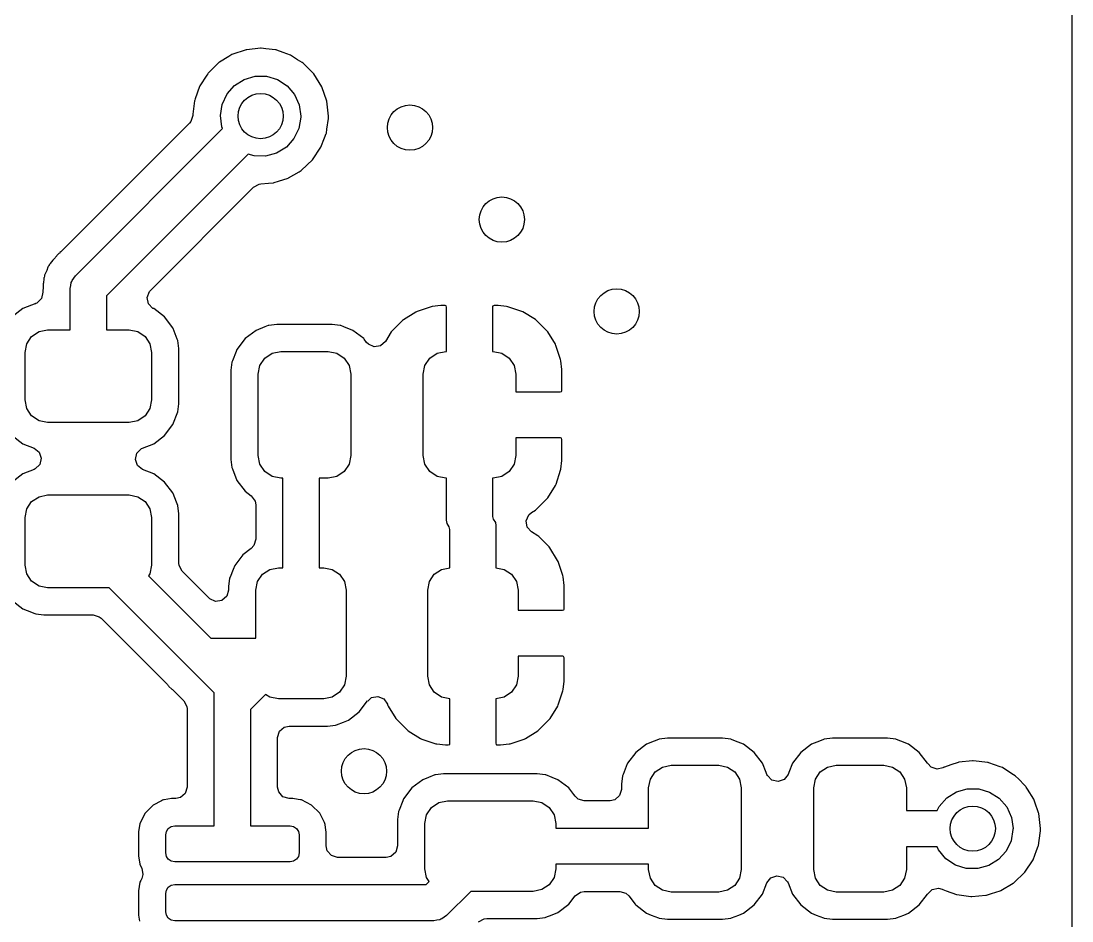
# Model space of a CAD drawing. Extents: x 0.02 to 3.18, y 0.02 to 2.78.
# Drawn here: x 2.7207 to 3.1782, y 0.8948 to 1.2864 of the extents above; entities that cross this region are included whole.
import ezdxf

# ---------------------------------------------------------------- set-up
doc = ezdxf.new("R2010")
doc.units = 0
doc.header["$MEASUREMENT"] = 0
doc.layers.add('BLACK', color=7, linetype='CONTINUOUS')

msp = doc.modelspace()

# ---------------------------------------------------------------- linework, layer by layer
at = {"layer": 'BLACK', "linetype": 'CONTINUOUS'}
for p, q in [((3.17819, 2.77323), (3.17819, 0.026772)), ((2.81866, 1.27385), (2.81242, 1.27173)), ((2.81893, 1.27388), (2.81866, 1.27385)), ((2.82493, 1.27451), (2.81893, 1.27388)), ((2.81893, 1.27388), (2.81893, 1.27388)), ((2.82521, 1.27454), (2.82493, 1.27451)), ((2.82493, 1.27451), (2.82493, 1.27451)), ((2.82729, 1.27429), (2.82521, 1.27454)), ((2.83147, 1.27379), (2.82729, 1.27429)), ((2.83174, 1.27376), (2.83147, 1.27379)), ((2.83147, 1.27379), (2.83147, 1.27379)), ((2.83201, 1.27366), (2.83174, 1.27376)), ((2.83476, 1.27268), (2.83201, 1.27366)), ((2.83201, 1.27366), (2.83201, 1.27366)), ((2.83795, 1.27155), (2.83476, 1.27268)), ((2.80682, 1.26827), (2.80211, 1.26367)), ((2.80706, 1.26843), (2.80682, 1.26827)), ((2.81112, 1.27092), (2.80706, 1.26843)), ((2.81242, 1.27173), (2.81112, 1.27092)), ((2.8411, 1.26955), (2.83795, 1.27155)), ((2.8431, 1.26827), (2.8411, 1.26955)), ((2.84351, 1.26802), (2.8431, 1.26827)), ((2.84815, 1.26335), (2.84351, 1.26802)), ((2.80157, 1.26282), (2.79854, 1.25813)), ((2.80196, 1.26343), (2.80157, 1.26282)), ((2.80211, 1.26367), (2.80196, 1.26343)), ((2.80196, 1.26343), (2.80196, 1.26343)), ((2.85164, 1.25776), (2.84815, 1.26335)), ((2.79854, 1.25813), (2.79845, 1.25787)), ((2.81036, 1.25462), (2.81365, 1.25834)), ((2.81365, 1.25834), (2.81785, 1.26099)), ((2.81785, 1.26099), (2.82262, 1.26236)), ((2.82262, 1.26236), (2.82759, 1.26233)), ((2.82759, 1.26233), (2.83235, 1.2609)), ((2.83235, 1.2609), (2.83652, 1.2582)), ((2.83652, 1.2582), (2.83976, 1.25444)), ((2.79845, 1.25787), (2.79648, 1.25245)), ((2.79845, 1.25787), (2.79845, 1.25787)), ((2.80825, 1.25012), (2.81036, 1.25462)), ((2.83976, 1.25444), (2.84182, 1.24992)), ((2.8538, 1.25154), (2.85164, 1.25776)), ((2.79626, 1.25167), (2.79552, 1.24585)), ((2.79629, 1.25195), (2.79626, 1.25167)), ((2.79626, 1.25167), (2.79626, 1.25167)), ((2.79648, 1.25245), (2.79629, 1.25195)), ((2.80748, 1.24521), (2.80825, 1.25012)), ((2.84182, 1.24992), (2.84252, 1.245)), ((2.85454, 1.245), (2.8538, 1.25154)), ((2.79548, 1.24529), (2.79467, 1.24268)), ((2.79552, 1.24585), (2.79547, 1.24541)), ((2.79547, 1.24541), (2.79548, 1.24529)), ((2.80813, 1.24029), (2.80748, 1.24521)), ((2.84251, 1.24457), (2.84169, 1.23967)), ((2.84252, 1.245), (2.84251, 1.24457)), ((2.85452, 1.24418), (2.85454, 1.245)), ((2.79404, 1.24191), (2.73802, 1.18589)), ((2.79467, 1.24268), (2.79404, 1.24191)), ((2.80844, 1.23958), (2.80813, 1.24029)), ((2.85384, 1.23933), (2.8545, 1.24402)), ((2.8545, 1.24402), (2.85452, 1.24418)), ((2.8545, 1.24402), (2.8545, 1.24402)), ((2.74443, 1.17557), (2.80844, 1.23958)), ((2.84169, 1.23967), (2.83952, 1.2352)), ((2.85127, 1.2315), (2.85279, 1.2355)), ((2.85279, 1.2355), (2.85351, 1.2374)), ((2.85351, 1.2374), (2.85361, 1.23765)), ((2.85351, 1.2374), (2.85351, 1.2374)), ((2.85361, 1.23765), (2.85384, 1.23933)), ((2.83619, 1.23152), (2.83196, 1.22892)), ((2.83952, 1.2352), (2.83619, 1.23152)), ((2.84763, 1.22601), (2.85127, 1.2315)), ((2.81964, 1.2285), (2.75787, 1.16674)), ((2.8222, 1.22771), (2.81964, 1.2285)), ((2.82717, 1.22761), (2.8222, 1.22771)), ((2.83196, 1.22892), (2.82717, 1.22761)), ((2.84286, 1.22147), (2.84763, 1.22601)), ((2.83278, 1.21666), (2.83694, 1.21802)), ((2.83694, 1.21802), (2.8372, 1.2181)), ((2.83694, 1.21802), (2.83694, 1.21802)), ((2.8372, 1.2181), (2.84177, 1.22082)), ((2.84177, 1.22082), (2.84262, 1.22133)), ((2.84262, 1.22133), (2.84286, 1.22147)), ((2.84262, 1.22133), (2.84262, 1.22133)), ((2.77707, 1.1692), (2.82196, 1.2141)), ((2.82196, 1.2141), (2.82442, 1.21544)), ((2.82442, 1.21544), (2.82502, 1.21553)), ((2.82502, 1.21553), (2.82841, 1.21584)), ((2.82841, 1.21584), (2.83066, 1.21604)), ((2.83066, 1.21604), (2.83094, 1.21607)), ((2.83094, 1.21607), (2.83278, 1.21666)), ((2.7371, 1.18516), (2.73686, 1.1849)), ((2.7374, 1.18535), (2.7371, 1.18516)), ((2.73767, 1.18558), (2.7374, 1.18535)), ((2.73802, 1.18589), (2.73765, 1.18559)), ((2.73765, 1.18559), (2.73767, 1.18558)), ((2.73313, 1.18049), (2.73282, 1.17997)), ((2.73321, 1.18061), (2.73313, 1.18049)), ((2.73336, 1.18093), (2.73321, 1.18061)), ((2.73457, 1.1823), (2.73336, 1.18093)), ((2.73482, 1.18261), (2.73457, 1.1823)), ((2.73496, 1.18279), (2.73482, 1.18261)), ((2.73507, 1.18293), (2.73496, 1.18279)), ((2.73496, 1.18279), (2.73496, 1.18279)), ((2.73551, 1.18337), (2.73507, 1.18293)), ((2.73572, 1.1836), (2.73551, 1.18337)), ((2.73686, 1.1849), (2.73572, 1.1836)), ((2.73686, 1.1849), (2.73686, 1.1849)), ((2.73096, 1.17582), (2.73091, 1.17547)), ((2.73111, 1.17614), (2.73096, 1.17582)), ((2.73174, 1.17748), (2.73111, 1.17614)), ((2.73111, 1.17614), (2.73111, 1.17614)), ((2.7319, 1.17785), (2.73174, 1.17748)), ((2.73241, 1.17923), (2.7319, 1.17785)), ((2.73254, 1.17956), (2.73241, 1.17923)), ((2.73241, 1.17923), (2.73241, 1.17923)), ((2.73275, 1.17984), (2.73254, 1.17956)), ((2.73282, 1.17997), (2.73275, 1.17984)), ((2.73038, 1.17205), (2.7303, 1.17154)), ((2.7303, 1.17154), (2.7303, 1.17094)), ((2.73042, 1.17245), (2.73038, 1.17205)), ((2.73056, 1.17427), (2.73042, 1.17245)), ((2.73068, 1.17461), (2.73056, 1.17427)), ((2.73071, 1.17475), (2.73068, 1.17461)), ((2.73086, 1.17533), (2.73071, 1.17475)), ((2.73091, 1.17547), (2.73086, 1.17533)), ((2.74213, 1.17001), (2.74242, 1.1713)), ((2.74242, 1.1713), (2.74257, 1.1726)), ((2.74257, 1.1726), (2.74281, 1.17299)), ((2.74281, 1.17299), (2.74291, 1.17343)), ((2.74291, 1.17343), (2.74373, 1.17445)), ((2.74373, 1.17445), (2.74443, 1.17557)), ((2.7302, 1.16836), (2.7296, 1.16566)), ((2.73028, 1.17057), (2.73014, 1.16865)), ((2.73014, 1.16865), (2.7302, 1.16836)), ((2.7303, 1.17094), (2.73028, 1.17057)), ((2.74213, 1.15203), (2.74213, 1.17001)), ((2.75787, 1.16674), (2.75787, 1.15203)), ((2.77563, 1.16611), (2.77664, 1.16872)), ((2.77664, 1.16872), (2.77707, 1.1692)), ((2.72707, 1.16343), (2.72154, 1.16124)), ((2.72762, 1.16369), (2.72705, 1.16346)), ((2.72705, 1.16346), (2.72707, 1.16343)), ((2.7296, 1.16566), (2.72762, 1.16369)), ((2.77619, 1.16337), (2.77563, 1.16611)), ((2.77814, 1.16137), (2.77619, 1.16337)), ((2.89972, 1.16216), (2.89919, 1.16204)), ((2.90348, 1.16255), (2.89972, 1.16216)), ((2.90374, 1.16256), (2.90348, 1.16255)), ((2.90539, 1.16256), (2.90374, 1.16256)), ((2.90569, 1.16249), (2.90539, 1.16256)), ((2.90575, 1.16245), (2.90569, 1.16249)), ((2.90593, 1.16185), (2.90575, 1.16245)), ((2.92599, 1.16233), (2.92593, 1.16203)), ((2.92604, 1.16238), (2.92599, 1.16233)), ((2.92664, 1.16256), (2.92604, 1.16238)), ((2.92812, 1.16256), (2.92664, 1.16256)), ((2.92837, 1.16255), (2.92812, 1.16256)), ((2.93208, 1.16217), (2.92837, 1.16255)), ((2.93261, 1.16205), (2.93208, 1.16217)), ((2.93868, 1.16004), (2.93261, 1.16205)), ((2.72154, 1.16124), (2.71681, 1.15765)), ((2.77846, 1.16124), (2.77814, 1.16137)), ((2.77814, 1.16137), (2.77814, 1.16137)), ((2.78319, 1.15765), (2.77846, 1.16124)), ((2.78678, 1.15292), (2.78319, 1.15765)), ((2.8926, 1.15977), (2.88717, 1.15641)), ((2.89312, 1.16002), (2.8926, 1.15977)), ((2.89919, 1.16204), (2.89312, 1.16002)), ((2.90593, 1.14256), (2.90593, 1.16185)), ((2.92593, 1.16203), (2.92593, 1.14256)), ((2.9392, 1.1598), (2.93868, 1.16004)), ((2.94464, 1.15645), (2.9392, 1.1598)), ((2.7869, 1.15261), (2.78678, 1.15292)), ((2.82687, 1.15331), (2.823, 1.15178)), ((2.82823, 1.15384), (2.82687, 1.15331)), ((2.82852, 1.15396), (2.82823, 1.15384)), ((2.82823, 1.15384), (2.82823, 1.15384)), ((2.83206, 1.15439), (2.82852, 1.15396)), ((2.85609, 1.15439), (2.83206, 1.15439)), ((2.85963, 1.15396), (2.85609, 1.15439)), ((2.85992, 1.15384), (2.85963, 1.15396)), ((2.86128, 1.15331), (2.85992, 1.15384)), ((2.85992, 1.15384), (2.85992, 1.15384)), ((2.86515, 1.15178), (2.86128, 1.15331)), ((2.88672, 1.15606), (2.88221, 1.15154)), ((2.88717, 1.15641), (2.88672, 1.15606)), ((2.94509, 1.15609), (2.94464, 1.15645)), ((2.9496, 1.15158), (2.94509, 1.15609)), ((2.72319, 1.14595), (2.72532, 1.14914)), ((2.72532, 1.14914), (2.72852, 1.15128)), ((2.72852, 1.15128), (2.73228, 1.15203)), ((2.73228, 1.15203), (2.74213, 1.15203)), ((2.75787, 1.15203), (2.76772, 1.15203)), ((2.76772, 1.15203), (2.77148, 1.15128)), ((2.77148, 1.15128), (2.77468, 1.14914)), ((2.77468, 1.14914), (2.77681, 1.14595)), ((2.78873, 1.148), (2.7869, 1.15261)), ((2.823, 1.15178), (2.81827, 1.14819)), ((2.86988, 1.14819), (2.86515, 1.15178)), ((2.88186, 1.15109), (2.8793, 1.14694)), ((2.88221, 1.15154), (2.88186, 1.15109)), ((2.94996, 1.15113), (2.9496, 1.15158)), ((2.95332, 1.14571), (2.94996, 1.15113)), ((2.72244, 1.14219), (2.72319, 1.14595)), ((2.77681, 1.14595), (2.77756, 1.14219)), ((2.78896, 1.1474), (2.78873, 1.148)), ((2.78939, 1.14387), (2.78896, 1.1474)), ((2.78939, 1.11983), (2.78939, 1.14387)), ((2.81827, 1.14819), (2.81468, 1.14346)), ((2.87008, 1.14792), (2.86988, 1.14819)), ((2.87113, 1.14654), (2.87008, 1.14792)), ((2.87008, 1.14792), (2.87008, 1.14792)), ((2.8719, 1.14573), (2.87113, 1.14654)), ((2.87446, 1.14462), (2.8719, 1.14573)), ((2.87722, 1.14507), (2.87446, 1.14462)), ((2.8793, 1.14694), (2.87722, 1.14507)), ((2.95356, 1.14519), (2.95332, 1.14571)), ((2.95558, 1.13912), (2.95356, 1.14519)), ((2.72244, 1.12152), (2.72244, 1.14219)), ((2.77756, 1.14219), (2.77756, 1.12152)), ((2.81433, 1.14257), (2.81275, 1.13859)), ((2.81468, 1.14346), (2.81433, 1.14257)), ((2.82465, 1.13648), (2.82678, 1.13968)), ((2.82678, 1.13968), (2.82997, 1.14181)), ((2.82997, 1.14181), (2.83374, 1.14256)), ((2.83374, 1.14256), (2.85441, 1.14256)), ((2.85441, 1.14256), (2.85818, 1.14181)), ((2.85818, 1.14181), (2.86137, 1.13968)), ((2.86137, 1.13968), (2.8635, 1.13648)), ((2.8965, 1.13648), (2.89863, 1.13968)), ((2.89863, 1.13968), (2.90182, 1.14181)), ((2.90182, 1.14181), (2.90559, 1.14256)), ((2.90559, 1.14256), (2.90593, 1.14256)), ((2.92593, 1.14256), (2.92626, 1.14256)), ((2.92626, 1.14256), (2.93003, 1.14181)), ((2.93003, 1.14181), (2.93322, 1.13968)), ((2.93322, 1.13968), (2.93535, 1.13648)), ((2.81249, 1.13793), (2.81207, 1.1344)), ((2.81275, 1.13859), (2.81249, 1.13793)), ((2.8239, 1.13272), (2.82465, 1.13648)), ((2.8635, 1.13648), (2.86425, 1.13272)), ((2.89575, 1.13272), (2.8965, 1.13648)), ((2.93535, 1.13648), (2.9361, 1.13272)), ((2.9557, 1.13859), (2.95558, 1.13912)), ((2.95609, 1.13483), (2.9557, 1.13859)), ((2.9561, 1.13457), (2.95609, 1.13483)), ((2.81207, 1.1344), (2.81207, 1.0956)), ((2.8239, 1.09728), (2.8239, 1.13272)), ((2.86425, 1.13272), (2.86425, 1.09728)), ((2.89575, 1.09728), (2.89575, 1.13272)), ((2.9361, 1.13272), (2.9361, 1.125)), ((2.9561, 1.12553), (2.9561, 1.13457)), ((2.95604, 1.12523), (2.9561, 1.12553)), ((2.72319, 1.11775), (2.72244, 1.12152)), ((2.77756, 1.12152), (2.77681, 1.11775)), ((2.9361, 1.125), (2.95539, 1.125)), ((2.95539, 1.125), (2.95599, 1.12518)), ((2.95599, 1.12518), (2.95604, 1.12523)), ((2.72532, 1.11456), (2.72319, 1.11775)), ((2.77681, 1.11775), (2.77468, 1.11456)), ((2.78678, 1.11078), (2.78896, 1.1163)), ((2.78896, 1.1163), (2.78939, 1.11983)), ((2.72852, 1.11242), (2.72532, 1.11456)), ((2.73228, 1.11167), (2.72852, 1.11242)), ((2.77148, 1.11242), (2.76772, 1.11167)), ((2.77468, 1.11456), (2.77148, 1.11242)), ((2.76772, 1.11167), (2.73228, 1.11167)), ((2.78319, 1.10605), (2.78678, 1.11078)), ((2.71681, 1.10605), (2.72154, 1.10246)), ((2.77846, 1.10246), (2.78319, 1.10605)), ((2.95557, 1.105), (2.9361, 1.105)), ((2.9361, 1.105), (2.9361, 1.09728)), ((2.95587, 1.10493), (2.95557, 1.105)), ((2.95593, 1.10489), (2.95587, 1.10493)), ((2.9561, 1.10429), (2.95593, 1.10489)), ((2.9561, 1.09543), (2.9561, 1.10429)), ((2.72154, 1.10246), (2.72639, 1.10054)), ((2.72639, 1.10054), (2.72859, 1.09882)), ((2.72859, 1.09882), (2.72952, 1.09618)), ((2.77048, 1.09567), (2.77113, 1.09839)), ((2.77113, 1.09839), (2.77315, 1.10033)), ((2.77315, 1.10033), (2.77361, 1.10054)), ((2.77361, 1.10054), (2.77846, 1.10246)), ((2.72887, 1.09346), (2.72685, 1.09152)), ((2.72952, 1.09618), (2.72887, 1.09346)), ((2.77141, 1.09303), (2.77048, 1.09567)), ((2.81207, 1.0956), (2.81249, 1.09207)), ((2.82465, 1.09352), (2.8239, 1.09728)), ((2.82678, 1.09032), (2.82465, 1.09352)), ((2.8635, 1.09352), (2.86137, 1.09032)), ((2.86425, 1.09728), (2.8635, 1.09352)), ((2.8965, 1.09352), (2.89575, 1.09728)), ((2.89863, 1.09032), (2.8965, 1.09352)), ((2.93535, 1.09352), (2.93322, 1.09032)), ((2.9361, 1.09728), (2.93535, 1.09352)), ((2.95571, 1.09146), (2.95609, 1.09517)), ((2.95609, 1.09517), (2.9561, 1.09543)), ((2.72154, 1.08939), (2.71681, 1.0858)), ((2.72639, 1.09131), (2.72154, 1.08939)), ((2.72685, 1.09152), (2.72639, 1.09131)), ((2.77361, 1.09131), (2.77141, 1.09303)), ((2.77846, 1.08939), (2.77361, 1.09131)), ((2.78319, 1.0858), (2.77846, 1.08939)), ((2.81249, 1.09207), (2.81261, 1.09177)), ((2.81261, 1.09177), (2.81261, 1.09177)), ((2.81261, 1.09177), (2.81271, 1.09152)), ((2.81271, 1.09152), (2.81468, 1.08654)), ((2.82997, 1.08819), (2.82678, 1.09032)), ((2.86137, 1.09032), (2.85818, 1.08819)), ((2.90182, 1.08819), (2.89863, 1.09032)), ((2.93322, 1.09032), (2.93003, 1.08819)), ((2.95358, 1.08486), (2.9556, 1.09093)), ((2.9556, 1.09093), (2.95571, 1.09146)), ((2.78678, 1.08107), (2.78319, 1.0858)), ((2.81468, 1.08654), (2.81827, 1.08181)), ((2.83374, 1.08744), (2.82997, 1.08819)), ((2.83472, 1.08744), (2.83374, 1.08744)), ((2.83472, 1.04854), (2.83472, 1.08744)), ((2.85441, 1.08744), (2.85047, 1.08744)), ((2.85047, 1.08744), (2.85047, 1.04854)), ((2.85818, 1.08819), (2.85441, 1.08744)), ((2.90559, 1.08744), (2.90182, 1.08819)), ((2.90593, 1.08744), (2.90559, 1.08744)), ((2.90593, 1.06915), (2.90593, 1.08744)), ((2.92626, 1.08744), (2.92593, 1.08744)), ((2.92593, 1.08744), (2.92593, 1.07083)), ((2.93003, 1.08819), (2.92626, 1.08744)), ((2.94999, 1.07891), (2.95334, 1.08434)), ((2.95334, 1.08434), (2.95358, 1.08486)), ((2.72852, 1.07943), (2.73228, 1.08018)), ((2.73228, 1.08018), (2.76772, 1.08018)), ((2.76772, 1.08018), (2.77148, 1.07943)), ((2.7869, 1.08076), (2.78678, 1.08107)), ((2.78835, 1.0771), (2.7869, 1.08076)), ((2.81827, 1.08181), (2.82093, 1.07979)), ((2.82093, 1.07979), (2.82259, 1.07755)), ((2.72319, 1.0741), (2.72532, 1.07729)), ((2.72532, 1.07729), (2.72852, 1.07943)), ((2.77148, 1.07943), (2.77468, 1.07729)), ((2.77468, 1.07729), (2.77681, 1.0741)), ((2.78896, 1.07555), (2.78835, 1.0771)), ((2.78939, 1.07202), (2.78896, 1.07555)), ((2.82259, 1.07755), (2.82289, 1.07584)), ((2.82289, 1.07584), (2.82289, 1.06089)), ((2.94513, 1.07394), (2.94964, 1.07846)), ((2.94964, 1.07846), (2.94999, 1.07891)), ((2.72244, 1.07033), (2.72319, 1.0741)), ((2.77681, 1.0741), (2.77756, 1.07033)), ((2.78939, 1.05053), (2.78939, 1.07202)), ((2.92593, 1.07083), (2.92625, 1.06971)), ((2.94064, 1.06891), (2.94175, 1.07147)), ((2.94175, 1.07147), (2.94295, 1.07252)), ((2.94295, 1.07252), (2.94468, 1.07359)), ((2.94468, 1.07359), (2.94513, 1.07394)), ((2.72244, 1.04967), (2.72244, 1.07033)), ((2.77756, 1.07033), (2.77756, 1.04967)), ((2.90613, 1.06775), (2.90593, 1.06915)), ((2.90707, 1.06628), (2.90613, 1.06775)), ((2.9074, 1.06515), (2.90707, 1.06628)), ((2.92625, 1.06971), (2.9272, 1.06824)), ((2.9272, 1.06824), (2.9274, 1.06684)), ((2.9274, 1.06684), (2.9274, 1.04851)), ((2.94109, 1.06615), (2.94064, 1.06891)), ((2.94296, 1.06407), (2.94109, 1.06615)), ((2.9074, 1.04851), (2.9074, 1.06515)), ((2.94562, 1.06243), (2.94296, 1.06407)), ((2.94607, 1.06208), (2.94562, 1.06243)), ((2.95059, 1.05757), (2.94607, 1.06208)), ((2.82093, 1.05694), (2.81729, 1.05417)), ((2.82211, 1.05821), (2.82093, 1.05694)), ((2.82289, 1.06089), (2.82211, 1.05821)), ((2.95094, 1.05712), (2.95059, 1.05757)), ((2.9543, 1.05169), (2.95094, 1.05712)), ((2.81729, 1.05417), (2.8137, 1.04944)), ((2.72319, 1.0459), (2.72244, 1.04967)), ((2.77756, 1.04967), (2.77681, 1.0459)), ((2.7895, 1.04948), (2.78939, 1.05053)), ((2.79084, 1.04702), (2.7895, 1.04948)), ((2.81305, 1.04781), (2.81172, 1.04445)), ((2.8137, 1.04944), (2.81305, 1.04781)), ((2.8258, 1.04566), (2.82899, 1.04779)), ((2.82899, 1.04779), (2.83276, 1.04854)), ((2.83276, 1.04854), (2.83472, 1.04854)), ((2.85047, 1.04854), (2.85244, 1.04854)), ((2.85244, 1.04854), (2.85621, 1.04779)), ((2.85621, 1.04779), (2.8594, 1.04566)), ((2.9006, 1.04566), (2.90379, 1.04779)), ((2.90379, 1.04779), (2.9074, 1.04851)), ((2.9274, 1.04851), (2.93101, 1.04779)), ((2.93101, 1.04779), (2.9342, 1.04566)), ((2.95454, 1.05117), (2.9543, 1.05169)), ((2.95657, 1.0451), (2.95454, 1.05117)), ((2.72532, 1.04271), (2.72319, 1.0459)), ((2.77681, 1.0459), (2.77618, 1.04496)), ((2.77618, 1.04496), (2.80326, 1.01787)), ((2.80261, 1.03525), (2.79084, 1.04702)), ((2.81151, 1.04392), (2.81108, 1.04038)), ((2.81172, 1.04445), (2.81151, 1.04392)), ((2.82366, 1.04247), (2.8258, 1.04566)), ((2.8594, 1.04566), (2.86153, 1.04247)), ((2.89847, 1.04247), (2.9006, 1.04566)), ((2.9342, 1.04566), (2.93634, 1.04247)), ((2.95668, 1.04458), (2.95657, 1.0451)), ((2.95707, 1.04081), (2.95668, 1.04458)), ((2.72852, 1.04057), (2.72532, 1.04271)), ((2.73228, 1.03982), (2.72852, 1.04057)), ((2.75904, 1.03982), (2.73228, 1.03982)), ((2.79442, 1.00444), (2.75904, 1.03982)), ((2.81108, 1.03876), (2.8103, 1.03608)), ((2.81108, 1.04038), (2.81108, 1.03876)), ((2.82291, 1.0387), (2.82366, 1.04247)), ((2.82291, 1.01787), (2.82291, 1.0387)), ((2.86153, 1.04247), (2.86228, 1.0387)), ((2.86228, 1.0387), (2.86228, 1.0013)), ((2.89772, 1.0387), (2.89847, 1.04247)), ((2.89772, 1.0013), (2.89772, 1.0387)), ((2.93634, 1.04247), (2.93709, 1.0387)), ((2.93709, 1.0387), (2.93709, 1.03)), ((2.95709, 1.04055), (2.95707, 1.04081)), ((2.95709, 1.03053), (2.95709, 1.04055)), ((2.71681, 1.0342), (2.72154, 1.03061)), ((2.80287, 1.03501), (2.80261, 1.03525)), ((2.80542, 1.03385), (2.80287, 1.03501)), ((2.80818, 1.03425), (2.80542, 1.03385)), ((2.8103, 1.03608), (2.80818, 1.03425)), ((2.72154, 1.03061), (2.72337, 1.02988)), ((2.72337, 1.02988), (2.72677, 1.02854)), ((2.93709, 1.03), (2.95637, 1.03)), ((2.95637, 1.03), (2.95697, 1.03018)), ((2.95697, 1.03018), (2.95702, 1.03023)), ((2.95702, 1.03023), (2.95709, 1.03053)), ((2.72677, 1.02854), (2.72677, 1.02854)), ((2.72677, 1.02854), (2.72707, 1.02842)), ((2.72707, 1.02842), (2.7306, 1.02799)), ((2.7306, 1.02799), (2.75209, 1.02799)), ((2.75209, 1.02799), (2.75477, 1.0272)), ((2.75477, 1.0272), (2.75559, 1.02654)), ((2.75559, 1.02654), (2.78411, 0.99802)), ((2.80326, 1.01787), (2.82291, 1.01787)), ((2.95655, 1.01), (2.93709, 1.01)), ((2.93709, 1.01), (2.93709, 1.0013)), ((2.95686, 1.00993), (2.95655, 1.01)), ((2.95691, 1.00989), (2.95686, 1.00993)), ((2.95709, 1.00929), (2.95691, 1.00989)), ((2.95709, 0.999443), (2.95709, 1.00929)), ((2.80482, 0.994042), (2.79442, 1.00444)), ((2.78411, 0.99802), (2.78441, 0.997653)), ((2.78441, 0.997653), (2.78442, 0.997666)), ((2.78442, 0.997666), (2.78465, 0.997397)), ((2.78465, 0.997397), (2.78484, 0.997098)), ((2.86153, 0.997533), (2.8594, 0.994339)), ((2.86228, 1.0013), (2.86153, 0.997533)), ((2.89847, 0.997533), (2.89772, 1.0013)), ((2.9006, 0.994339), (2.89847, 0.997533)), ((2.93634, 0.997533), (2.9342, 0.994339)), ((2.93709, 1.0013), (2.93634, 0.997533)), ((2.95669, 0.995476), (2.95707, 0.99919)), ((2.95707, 0.99919), (2.95709, 0.999443)), ((2.78484, 0.997098), (2.7851, 0.996864)), ((2.7851, 0.996864), (2.7851, 0.996864)), ((2.7851, 0.996864), (2.7864, 0.995718)), ((2.7864, 0.995718), (2.78663, 0.995508)), ((2.78663, 0.995508), (2.79154, 0.990594)), ((2.80482, 0.93626), (2.80482, 0.994042)), ((2.82716, 0.993427), (2.82057, 0.986837)), ((2.82899, 0.992206), (2.82716, 0.993427)), ((2.8594, 0.994339), (2.85621, 0.992206)), ((2.90379, 0.992206), (2.9006, 0.994339)), ((2.9342, 0.994339), (2.93101, 0.992206)), ((2.95457, 0.988875), (2.95658, 0.994949)), ((2.95658, 0.994949), (2.95669, 0.995476)), ((2.79154, 0.990594), (2.79288, 0.988141)), ((2.83276, 0.991457), (2.82899, 0.992206)), ((2.85244, 0.991457), (2.83276, 0.991457)), ((2.85621, 0.992206), (2.85244, 0.991457)), ((2.86791, 0.98583), (2.8715, 0.99056)), ((2.8715, 0.99056), (2.8716, 0.990481)), ((2.8716, 0.990481), (2.87322, 0.991993)), ((2.87322, 0.991993), (2.87597, 0.992495)), ((2.87597, 0.992495), (2.87856, 0.991429)), ((2.87856, 0.991429), (2.88016, 0.989131)), ((2.88016, 0.989131), (2.88026, 0.988828)), ((2.88026, 0.988828), (2.8805, 0.988309)), ((2.8805, 0.988309), (2.88386, 0.982882)), ((2.9074, 0.991488), (2.90379, 0.992206)), ((2.9074, 0.97199), (2.9074, 0.991488)), ((2.93101, 0.992206), (2.9274, 0.991488)), ((2.9274, 0.991488), (2.9274, 0.97217)), ((2.95097, 0.982923), (2.95432, 0.988356)), ((2.95432, 0.988356), (2.95457, 0.988875)), ((2.79288, 0.988141), (2.79299, 0.987086)), ((2.79299, 0.987086), (2.79299, 0.953051)), ((2.82057, 0.986837), (2.82057, 0.93626)), ((2.86318, 0.98224), (2.86791, 0.98583)), ((2.83319, 0.977347), (2.8353, 0.979178)), ((2.8353, 0.979178), (2.83736, 0.979626)), ((2.83736, 0.979626), (2.85412, 0.979626)), ((2.85412, 0.979626), (2.85766, 0.980054)), ((2.85766, 0.980054), (2.85796, 0.980171)), ((2.85796, 0.980171), (2.861, 0.981378)), ((2.85796, 0.980171), (2.85796, 0.980171)), ((2.861, 0.981378), (2.86318, 0.98224)), ((2.88386, 0.982882), (2.88422, 0.982433)), ((2.88422, 0.982433), (2.88873, 0.977924)), ((2.94611, 0.977957), (2.95062, 0.982474)), ((2.95062, 0.982474), (2.95097, 0.982923)), ((2.8324, 0.974665), (2.83319, 0.977347)), ((2.8324, 0.953051), (2.8324, 0.974665)), ((2.88873, 0.977924), (2.88918, 0.977569)), ((2.88918, 0.977569), (2.89462, 0.97422)), ((2.94023, 0.974243), (2.94566, 0.977601)), ((2.94566, 0.977601), (2.94611, 0.977957)), ((2.89462, 0.97422), (2.89513, 0.973978)), ((2.89513, 0.973978), (2.90121, 0.971963)), ((2.90121, 0.971963), (2.90174, 0.97185)), ((2.90174, 0.97185), (2.90545, 0.97147)), ((2.90545, 0.97147), (2.9057, 0.971457)), ((2.9057, 0.971457), (2.90669, 0.971457)), ((2.90669, 0.971457), (2.90729, 0.971633)), ((2.90729, 0.971633), (2.90734, 0.971688)), ((2.90734, 0.971688), (2.9074, 0.97199)), ((2.9274, 0.97217), (2.92758, 0.97157)), ((2.92758, 0.97157), (2.92763, 0.971523)), ((2.92763, 0.971523), (2.92793, 0.971457)), ((2.92793, 0.971457), (2.9291, 0.971457)), ((2.9291, 0.971457), (2.92935, 0.97147)), ((2.92935, 0.97147), (2.93312, 0.971861)), ((2.93312, 0.971861), (2.93365, 0.971974)), ((2.93365, 0.971974), (2.93972, 0.974)), ((2.93972, 0.974), (2.94023, 0.974243)), ((2.993, 0.971776), (2.98827, 0.968186)), ((2.99638, 0.973113), (2.993, 0.971776)), ((2.99823, 0.973845), (2.99638, 0.973113)), ((2.99852, 0.973962), (2.99823, 0.973845)), ((2.99823, 0.973845), (2.99823, 0.973845)), ((3.00206, 0.97439), (2.99852, 0.973962)), ((3.02609, 0.97439), (3.00206, 0.97439)), ((3.02963, 0.973962), (3.02609, 0.97439)), ((3.02992, 0.973845), (3.02963, 0.973962)), ((3.03177, 0.973113), (3.02992, 0.973845)), ((3.02992, 0.973845), (3.02992, 0.973845)), ((3.03515, 0.971776), (3.03177, 0.973113)), ((3.03988, 0.968186), (3.03515, 0.971776)), ((3.06485, 0.971776), (3.06012, 0.968186)), ((3.06823, 0.973113), (3.06485, 0.971776)), ((3.07008, 0.973845), (3.06823, 0.973113)), ((3.07037, 0.973962), (3.07008, 0.973845)), ((3.07008, 0.973845), (3.07008, 0.973845)), ((3.07391, 0.97439), (3.07037, 0.973962)), ((3.09794, 0.97439), (3.07391, 0.97439)), ((3.10148, 0.973962), (3.09794, 0.97439)), ((3.10177, 0.973845), (3.10148, 0.973962)), ((3.10362, 0.973113), (3.10177, 0.973845)), ((3.10177, 0.973845), (3.10177, 0.973845)), ((3.107, 0.971776), (3.10362, 0.973113)), ((3.11173, 0.968186), (3.107, 0.971776)), ((2.98827, 0.968186), (2.98468, 0.963456)), ((3.04347, 0.963456), (3.03988, 0.968186)), ((3.06012, 0.968186), (3.05653, 0.963456)), ((3.11532, 0.963456), (3.11173, 0.968186)), ((2.98456, 0.963142), (2.98276, 0.95861)), ((2.98468, 0.963456), (2.98456, 0.963142)), ((2.99678, 0.959676), (2.99997, 0.96181)), ((2.99997, 0.96181), (3.00374, 0.962559)), ((3.00374, 0.962559), (3.02441, 0.962559)), ((3.02441, 0.962559), (3.02818, 0.96181)), ((3.02818, 0.96181), (3.03137, 0.959676)), ((3.04505, 0.959455), (3.04347, 0.963456)), ((3.05653, 0.963456), (3.05495, 0.959455)), ((3.06863, 0.959676), (3.07182, 0.96181)), ((3.07182, 0.96181), (3.07559, 0.962559)), ((3.07559, 0.962559), (3.09626, 0.962559)), ((3.09626, 0.962559), (3.10003, 0.96181)), ((3.10003, 0.96181), (3.10322, 0.959676)), ((3.11538, 0.963313), (3.11532, 0.963456)), ((3.11686, 0.961707), (3.11538, 0.963313)), ((3.11953, 0.960867), (3.11686, 0.961707)), ((3.12191, 0.961517), (3.11953, 0.960867)), ((3.12194, 0.961462), (3.12191, 0.961517)), ((3.12219, 0.96158), (3.12194, 0.961462)), ((3.12242, 0.961725), (3.12219, 0.96158)), ((3.12269, 0.961814), (3.12242, 0.961725)), ((3.12539, 0.962734), (3.12269, 0.961814)), ((3.12269, 0.961814), (3.12269, 0.961814)), ((3.12866, 0.963847), (3.12539, 0.962734)), ((3.12893, 0.963876), (3.12866, 0.963847)), ((3.13493, 0.964506), (3.12893, 0.963876)), ((3.12893, 0.963876), (3.12893, 0.963876)), ((3.13521, 0.964535), (3.13493, 0.964506)), ((3.13493, 0.964506), (3.13493, 0.964506)), ((3.13785, 0.96422), (3.13521, 0.964535)), ((3.14147, 0.963789), (3.13785, 0.96422)), ((3.14174, 0.963756), (3.14147, 0.963789)), ((3.14147, 0.963789), (3.14147, 0.963789)), ((3.14201, 0.963663), (3.14174, 0.963756)), ((3.14697, 0.961893), (3.14201, 0.963663)), ((3.14201, 0.963663), (3.14201, 0.963663)), ((3.14795, 0.961547), (3.14697, 0.961893)), ((3.14982, 0.960357), (3.14795, 0.961547)), ((2.89556, 0.956304), (2.89083, 0.952713)), ((2.89806, 0.957295), (2.89556, 0.956304)), ((2.90078, 0.958372), (2.89806, 0.957295)), ((2.90108, 0.95849), (2.90078, 0.958372)), ((2.90078, 0.958372), (2.90078, 0.958372)), ((2.90462, 0.958917), (2.90108, 0.95849)), ((2.94538, 0.958917), (2.90462, 0.958917)), ((2.94892, 0.95849), (2.94538, 0.958917)), ((2.94922, 0.958372), (2.94892, 0.95849)), ((2.95194, 0.957295), (2.94922, 0.958372)), ((2.94922, 0.958372), (2.94922, 0.958372)), ((2.95444, 0.956304), (2.95194, 0.957295)), ((2.95917, 0.952713), (2.95444, 0.956304)), ((2.98249, 0.957935), (2.98207, 0.9544)), ((2.98276, 0.95861), (2.98249, 0.957935)), ((2.9939, 0.952717), (2.99465, 0.956483)), ((2.99465, 0.956483), (2.99678, 0.959676)), ((3.03137, 0.959676), (3.0335, 0.956483)), ((3.0335, 0.956483), (3.03425, 0.952717)), ((3.04539, 0.95861), (3.04505, 0.959455)), ((3.0456, 0.958146), (3.04539, 0.95861)), ((3.04754, 0.956131), (3.0456, 0.958146)), ((3.05289, 0.956406), (3.05025, 0.955482)), ((3.05461, 0.95861), (3.05289, 0.956406)), ((3.05495, 0.959455), (3.05461, 0.95861)), ((3.06575, 0.952717), (3.0665, 0.956483)), ((3.0665, 0.956483), (3.06863, 0.959676)), ((3.10322, 0.959676), (3.10535, 0.956483)), ((3.10535, 0.956483), (3.1061, 0.952717)), ((3.15277, 0.95849), (3.14982, 0.960357)), ((3.15351, 0.958019), (3.15277, 0.95849)), ((3.15499, 0.956524), (3.15351, 0.958019)), ((3.15755, 0.953948), (3.15499, 0.956524)), ((2.79299, 0.953051), (2.7922, 0.950369)), ((2.83285, 0.95099), (2.8324, 0.953051)), ((2.89083, 0.952713), (2.88724, 0.947984)), ((2.96135, 0.949845), (2.95917, 0.952713)), ((2.98207, 0.952067), (2.98128, 0.949385)), ((2.98207, 0.9544), (2.98207, 0.952067)), ((2.9939, 0.935276), (2.9939, 0.952717)), ((3.03425, 0.952717), (3.03425, 0.917283)), ((3.05025, 0.955482), (3.04754, 0.956131)), ((3.06575, 0.917283), (3.06575, 0.952717)), ((3.1061, 0.952717), (3.1061, 0.942874)), ((3.12785, 0.950993), (3.13262, 0.952358)), ((3.13262, 0.952358), (3.13759, 0.952327)), ((3.13759, 0.952327), (3.14235, 0.950904)), ((3.15815, 0.953346), (3.15755, 0.953948)), ((3.15829, 0.953111), (3.15815, 0.953346)), ((3.15887, 0.952185), (3.15829, 0.953111)), ((3.16164, 0.947762), (3.15887, 0.952185)), ((2.78188, 0.947106), (2.77821, 0.945238)), ((2.78232, 0.947328), (2.78188, 0.947106)), ((2.78267, 0.947506), (2.78232, 0.947328)), ((2.78232, 0.947328), (2.78232, 0.947328)), ((2.78305, 0.947567), (2.78267, 0.947506)), ((2.78616, 0.94806), (2.78305, 0.947567)), ((2.78305, 0.947567), (2.78305, 0.947567)), ((2.78636, 0.948091), (2.78616, 0.94806)), ((2.78616, 0.94806), (2.78616, 0.94806)), ((2.78803, 0.948091), (2.78636, 0.948091)), ((2.79009, 0.948539), (2.78803, 0.948091)), ((2.7922, 0.950369), (2.79009, 0.948539)), ((2.83468, 0.948878), (2.83285, 0.95099)), ((2.83736, 0.948091), (2.83468, 0.948878)), ((2.83904, 0.948091), (2.83736, 0.948091)), ((2.84127, 0.947737), (2.83904, 0.948091)), ((2.84234, 0.947567), (2.84127, 0.947737)), ((2.84273, 0.947506), (2.84234, 0.947567)), ((2.84234, 0.947567), (2.84234, 0.947567)), ((2.84718, 0.945238), (2.84273, 0.947506)), ((2.88689, 0.947106), (2.8853, 0.943081)), ((2.88724, 0.947984), (2.88689, 0.947106)), ((2.90253, 0.946337), (2.9063, 0.947087)), ((2.9063, 0.947087), (2.9437, 0.947087)), ((2.9437, 0.947087), (2.94747, 0.946337)), ((2.96194, 0.949068), (2.96135, 0.949845)), ((2.96321, 0.947894), (2.96194, 0.949068)), ((2.96589, 0.947106), (2.96321, 0.947894)), ((2.97711, 0.947106), (2.96589, 0.947106)), ((2.97917, 0.947555), (2.97711, 0.947106)), ((2.98128, 0.949385), (2.97917, 0.947555)), ((3.12036, 0.944619), (3.12365, 0.948342)), ((3.12365, 0.948342), (3.12785, 0.950993)), ((3.14235, 0.950904), (3.14652, 0.948202)), ((3.14652, 0.948202), (3.14976, 0.944439)), ((3.16205, 0.94658), (3.16164, 0.947762)), ((2.77821, 0.945238), (2.77468, 0.941706)), ((2.85071, 0.941706), (2.84718, 0.945238)), ((2.88505, 0.942462), (2.88463, 0.938928)), ((2.8853, 0.943081), (2.88505, 0.942462)), ((2.89721, 0.941011), (2.89934, 0.944204)), ((2.89934, 0.944204), (2.90253, 0.946337)), ((2.94747, 0.946337), (2.95066, 0.944204)), ((2.95066, 0.944204), (2.95279, 0.941011)), ((3.1061, 0.942874), (3.11954, 0.942874)), ((3.11954, 0.942874), (3.12036, 0.944619)), ((3.14976, 0.944439), (3.15182, 0.939917)), ((3.16368, 0.941905), (3.16205, 0.94658)), ((2.77468, 0.941706), (2.77242, 0.937256)), ((2.8516, 0.939965), (2.85071, 0.941706)), ((2.85275, 0.937713), (2.8516, 0.939965)), ((2.88463, 0.938928), (2.88463, 0.927461)), ((2.89646, 0.937244), (2.89721, 0.941011)), ((2.95279, 0.941011), (2.95354, 0.937244)), ((3.15182, 0.939917), (3.15252, 0.935)), ((3.1638, 0.941544), (3.16368, 0.941905)), ((3.16454, 0.935), (3.1638, 0.941544)), ((2.77242, 0.937256), (2.77183, 0.933564)), ((2.77183, 0.933564), (2.77183, 0.923208)), ((2.78366, 0.932323), (2.78396, 0.933829)), ((2.78396, 0.933829), (2.78481, 0.935107)), ((2.78481, 0.935107), (2.78609, 0.93596)), ((2.78609, 0.93596), (2.7876, 0.93626)), ((2.7876, 0.93626), (2.80482, 0.93626)), ((2.82057, 0.93626), (2.8378, 0.93626)), ((2.8378, 0.93626), (2.8393, 0.93596)), ((2.8393, 0.93596), (2.84058, 0.935107)), ((2.84058, 0.935107), (2.84143, 0.933829)), ((2.84143, 0.933829), (2.84173, 0.932323)), ((2.85298, 0.937256), (2.85275, 0.937713)), ((2.85304, 0.93687), (2.85298, 0.937256)), ((2.85344, 0.934331), (2.85304, 0.93687)), ((2.85304, 0.93687), (2.85304, 0.93687)), ((2.85356, 0.933564), (2.85344, 0.934331)), ((2.85356, 0.933369), (2.85356, 0.933564)), ((2.85356, 0.927461), (2.85356, 0.933369)), ((2.89646, 0.917559), (2.89646, 0.937244)), ((2.95354, 0.937244), (2.95354, 0.935276)), ((2.95354, 0.935276), (2.9939, 0.935276)), ((3.15251, 0.934572), (3.15169, 0.929673)), ((3.15252, 0.935), (3.15251, 0.934572)), ((3.16436, 0.932997), (3.1645, 0.934021)), ((3.1645, 0.934021), (3.16452, 0.934175)), ((3.1645, 0.934021), (3.1645, 0.934021)), ((3.16452, 0.934175), (3.16454, 0.935)), ((2.78366, 0.924449), (2.78366, 0.932323)), ((2.84173, 0.932323), (2.84173, 0.924449)), ((3.15169, 0.929673), (3.14952, 0.925203)), ((3.16361, 0.927655), (3.16436, 0.932997)), ((2.78396, 0.922942), (2.78366, 0.924449)), ((2.84173, 0.924449), (2.84143, 0.922942)), ((2.85401, 0.9254), (2.85356, 0.927461)), ((2.85584, 0.923287), (2.85401, 0.9254)), ((2.88384, 0.924779), (2.88173, 0.922948)), ((2.88463, 0.927461), (2.88384, 0.924779)), ((3.11952, 0.927126), (3.1061, 0.927126)), ((3.1061, 0.927126), (3.1061, 0.917283)), ((3.12013, 0.925742), (3.11952, 0.927126)), ((3.12332, 0.921939), (3.12013, 0.925742)), ((3.14952, 0.925203), (3.14619, 0.92152)), ((3.16127, 0.921499), (3.16279, 0.925501)), ((3.16279, 0.925501), (3.16351, 0.927396)), ((3.16351, 0.927396), (3.16361, 0.927655)), ((3.16351, 0.927396), (3.16351, 0.927396)), ((2.77183, 0.923208), (2.77242, 0.919516)), ((2.78481, 0.921665), (2.78396, 0.922942)), ((2.78609, 0.920811), (2.78481, 0.921665)), ((2.7876, 0.920512), (2.78609, 0.920811)), ((2.8378, 0.920512), (2.7876, 0.920512)), ((2.8393, 0.920811), (2.8378, 0.920512)), ((2.84058, 0.921665), (2.8393, 0.920811)), ((2.84143, 0.922942), (2.84058, 0.921665)), ((2.85852, 0.9225), (2.85584, 0.923287)), ((2.87967, 0.9225), (2.85852, 0.9225)), ((2.88173, 0.922948), (2.87967, 0.9225)), ((3.12746, 0.919187), (3.12332, 0.921939)), ((3.14619, 0.92152), (3.14196, 0.918921)), ((3.15763, 0.916015), (3.16127, 0.921499)), ((2.77242, 0.919516), (2.77259, 0.919168)), ((2.77259, 0.919168), (2.77259, 0.919168)), ((2.77259, 0.919168), (2.77327, 0.917843)), ((2.77327, 0.917843), (2.77378, 0.915095)), ((2.77378, 0.915095), (2.77327, 0.913339)), ((2.89721, 0.913792), (2.89646, 0.917559)), ((2.95354, 0.917559), (2.95279, 0.913792)), ((2.9939, 0.919528), (2.95354, 0.919528)), ((2.95354, 0.919528), (2.95354, 0.917559)), ((2.9939, 0.917283), (2.9939, 0.919528)), ((2.99465, 0.913517), (2.9939, 0.917283)), ((3.03425, 0.917283), (3.0335, 0.913517)), ((3.0665, 0.913517), (3.06575, 0.917283)), ((3.1061, 0.917283), (3.10535, 0.913517)), ((3.1322, 0.917706), (3.12746, 0.919187)), ((3.13717, 0.917615), (3.1322, 0.917706)), ((3.14196, 0.918921), (3.13717, 0.917615)), ((3.15286, 0.911474), (3.15763, 0.916015)), ((2.77242, 0.911666), (2.77183, 0.907973)), ((2.77279, 0.912396), (2.77242, 0.911666)), ((2.77327, 0.913339), (2.77279, 0.912396)), ((2.78609, 0.91037), (2.7876, 0.910669)), ((2.7876, 0.910669), (2.89713, 0.910669)), ((2.89713, 0.910669), (2.89843, 0.911964)), ((2.89843, 0.911964), (2.89721, 0.913792)), ((2.95066, 0.910599), (2.94747, 0.908466)), ((2.95279, 0.913792), (2.95066, 0.910599)), ((2.99678, 0.910324), (2.99465, 0.913517)), ((3.0335, 0.913517), (3.03137, 0.910324)), ((3.04347, 0.906544), (3.04539, 0.91139)), ((3.04539, 0.91139), (3.04711, 0.913594)), ((3.04711, 0.913594), (3.04975, 0.914518)), ((3.04975, 0.914518), (3.05246, 0.913869)), ((3.05246, 0.913869), (3.0544, 0.911854)), ((3.0544, 0.911854), (3.05461, 0.91139)), ((3.05461, 0.91139), (3.05653, 0.906544)), ((3.06863, 0.910324), (3.0665, 0.913517)), ((3.10535, 0.913517), (3.10322, 0.910324)), ((3.1472, 0.908102), (3.15253, 0.91128)), ((3.15253, 0.91128), (3.15262, 0.911332)), ((3.15262, 0.911332), (3.15286, 0.911474)), ((3.15262, 0.911332), (3.15262, 0.911332)), ((2.77183, 0.907973), (2.77183, 0.897617)), ((2.78366, 0.906732), (2.78396, 0.908239)), ((2.78366, 0.898858), (2.78366, 0.906732)), ((2.78396, 0.908239), (2.78481, 0.909516)), ((2.78481, 0.909516), (2.78609, 0.91037)), ((2.91645, 0.907717), (2.90595, 0.897218)), ((2.9437, 0.907717), (2.91645, 0.907717)), ((2.94747, 0.908466), (2.9437, 0.907717)), ((2.96194, 0.905735), (2.96419, 0.907396)), ((2.96419, 0.907396), (2.96589, 0.907697)), ((2.96589, 0.907697), (2.98134, 0.907697)), ((2.98134, 0.907697), (2.98402, 0.906909)), ((2.98402, 0.906909), (2.98529, 0.905735)), ((2.99997, 0.90819), (2.99678, 0.910324)), ((3.00374, 0.907441), (2.99997, 0.90819)), ((3.02441, 0.907441), (3.00374, 0.907441)), ((3.02818, 0.90819), (3.02441, 0.907441)), ((3.03137, 0.910324), (3.02818, 0.90819)), ((3.03988, 0.901814), (3.04347, 0.906544)), ((3.05653, 0.906544), (3.06012, 0.901814)), ((3.07182, 0.90819), (3.06863, 0.910324)), ((3.07559, 0.907441), (3.07182, 0.90819)), ((3.09626, 0.907441), (3.07559, 0.907441)), ((3.10003, 0.90819), (3.09626, 0.907441)), ((3.10322, 0.910324), (3.10003, 0.90819)), ((3.11173, 0.901814), (3.11532, 0.906544)), ((3.11532, 0.906544), (3.11537, 0.906663)), ((3.11537, 0.906663), (3.1173, 0.908543)), ((3.1173, 0.908543), (3.12004, 0.9091)), ((3.12004, 0.9091), (3.12168, 0.908634)), ((3.12168, 0.908634), (3.12168, 0.908636)), ((3.12168, 0.908636), (3.12172, 0.908624)), ((3.12172, 0.908624), (3.12172, 0.908624)), ((3.12172, 0.908624), (3.12194, 0.90854)), ((3.12194, 0.90854), (3.12194, 0.90854)), ((3.12194, 0.90854), (3.12335, 0.908016)), ((3.12335, 0.908016), (3.12785, 0.906341)), ((3.12785, 0.906341), (3.12813, 0.906305)), ((3.12813, 0.906305), (3.12813, 0.906305)), ((3.12813, 0.906305), (3.13411, 0.905507)), ((3.13466, 0.905496), (3.14066, 0.906042)), ((3.14066, 0.906042), (3.14094, 0.906067)), ((3.14094, 0.906067), (3.14318, 0.906794)), ((3.14318, 0.906794), (3.14694, 0.908016)), ((3.14694, 0.908016), (3.1472, 0.908102)), ((3.14694, 0.908016), (3.14694, 0.908016)), ((2.95444, 0.898499), (2.95917, 0.90209)), ((2.95917, 0.90209), (2.96194, 0.905735)), ((2.98529, 0.905735), (2.98807, 0.902083)), ((2.98807, 0.902083), (2.98807, 0.902083)), ((2.98807, 0.902083), (2.98827, 0.901814)), ((2.98827, 0.901814), (2.993, 0.898224)), ((3.03515, 0.898224), (3.03988, 0.901814)), ((3.06012, 0.901814), (3.06485, 0.898224)), ((3.107, 0.898224), (3.11173, 0.901814)), ((3.13411, 0.905507), (3.13411, 0.905507)), ((3.13411, 0.905507), (3.13438, 0.90547)), ((3.13438, 0.90547), (3.13466, 0.905496)), ((3.13466, 0.905496), (3.13466, 0.905496)), ((2.77183, 0.897617), (2.77186, 0.897425)), ((2.77186, 0.897425), (2.77186, 0.897425)), ((2.77186, 0.897425), (2.77228, 0.894761)), ((2.78396, 0.897352), (2.78366, 0.898858)), ((2.78481, 0.896074), (2.78396, 0.897352)), ((2.90595, 0.897218), (2.90484, 0.89652)), ((2.94922, 0.896431), (2.95194, 0.897508)), ((2.95194, 0.897508), (2.95444, 0.898499)), ((2.993, 0.898224), (2.99502, 0.897425)), ((2.99502, 0.897425), (2.99823, 0.896155)), ((3.02992, 0.896155), (3.03313, 0.897425)), ((3.03313, 0.897425), (3.03515, 0.898224)), ((3.06485, 0.898224), (3.06687, 0.897425)), ((3.06687, 0.897425), (3.07008, 0.896155)), ((3.10177, 0.896155), (3.10498, 0.897425)), ((3.10498, 0.897425), (3.107, 0.898224)), ((2.78609, 0.895221), (2.78481, 0.896074)), ((2.7876, 0.894921), (2.78609, 0.895221)), ((2.90039, 0.894921), (2.7876, 0.894921)), ((2.90168, 0.895214), (2.90039, 0.894921)), ((2.90298, 0.895359), (2.90168, 0.895214)), ((2.90337, 0.8956), (2.90298, 0.895359)), ((2.90381, 0.8957), (2.90337, 0.8956)), ((2.90484, 0.89652), (2.90381, 0.8957)), ((2.9199, 0.894433), (2.92235, 0.895772)), ((2.92235, 0.895772), (2.92341, 0.895886)), ((2.92341, 0.895886), (2.94538, 0.895886)), ((2.94538, 0.895886), (2.94892, 0.896314)), ((2.94892, 0.896314), (2.94922, 0.896431)), ((2.94922, 0.896431), (2.94922, 0.896431)), ((2.99823, 0.896155), (2.99823, 0.896155)), ((2.99823, 0.896155), (2.99852, 0.896038)), ((2.99852, 0.896038), (3.00206, 0.89561)), ((3.00206, 0.89561), (3.02609, 0.89561)), ((3.02609, 0.89561), (3.02963, 0.896038)), ((3.02963, 0.896038), (3.02992, 0.896155)), ((3.02992, 0.896155), (3.02992, 0.896155)), ((3.07008, 0.896155), (3.07008, 0.896155)), ((3.07008, 0.896155), (3.07037, 0.896038)), ((3.07037, 0.896038), (3.07391, 0.89561)), ((3.07391, 0.89561), (3.09794, 0.89561)), ((3.09794, 0.89561), (3.10148, 0.896038)), ((3.10148, 0.896038), (3.10177, 0.896155)), ((3.10177, 0.896155), (3.10177, 0.896155))]:
    msp.add_line(p, q, dxfattribs=at)
at = {"layer": 'BLACK'}
for centre in [(2.825, 1.245), (2.89, 1.24), (2.93, 1.2), (2.98, 1.16), (2.87, 0.96), (3.135, 0.935)]:
    msp.add_circle(centre, 0.009843, dxfattribs=at)

doc.saveas('drawing.dxf')
